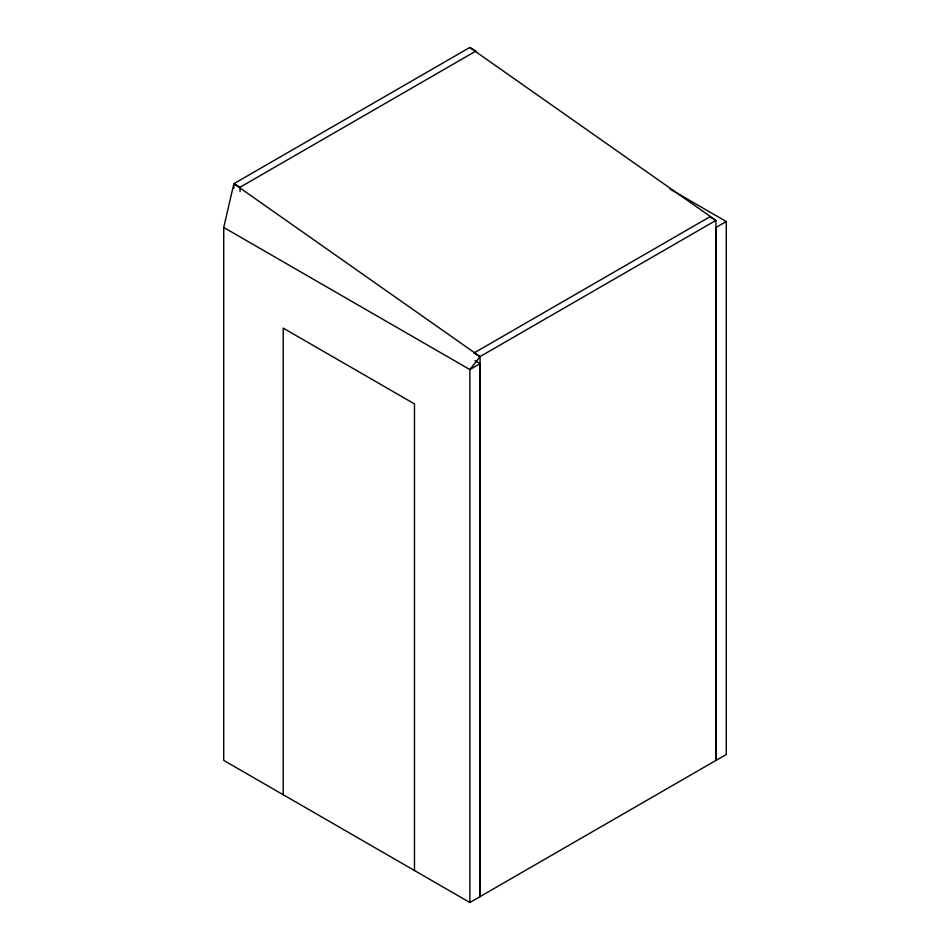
<?xml version="1.0" encoding="UTF-8"?>
<svg xmlns="http://www.w3.org/2000/svg" width="950" height="950" viewBox="0 0 950 950"><rect width="100%" height="100%" fill="white"/><g stroke="black" fill="none" stroke-linecap="round" stroke-linejoin="round"><path stroke-width="1.43" d="M669.869 188.967L726.275 221.54L726.275 754.466L469.87 902.5L223.725 760.392L223.725 227.454L233.89 183.694L469.787 47.5L475.938 51.051L240.053 187.245L233.89 183.694L233.89 188.088M469.787 47.5L715.932 220.4L480.047 356.594L469.87 369.574L469.87 902.5M480.13 896.574L480.13 363.648L469.87 369.574L223.725 227.454M726.275 221.54L716.015 227.454L716.015 760.392M480.047 896.634L480.047 356.594L473.884 353.044L709.781 216.849L715.932 220.4L715.932 760.439M475 360.691L480.13 363.648M233.89 183.694L480.047 356.594M414.485 870.521L414.485 403.916L283.207 328.118L283.207 794.734M240.053 187.245L240.053 191.639"/></g></svg>
